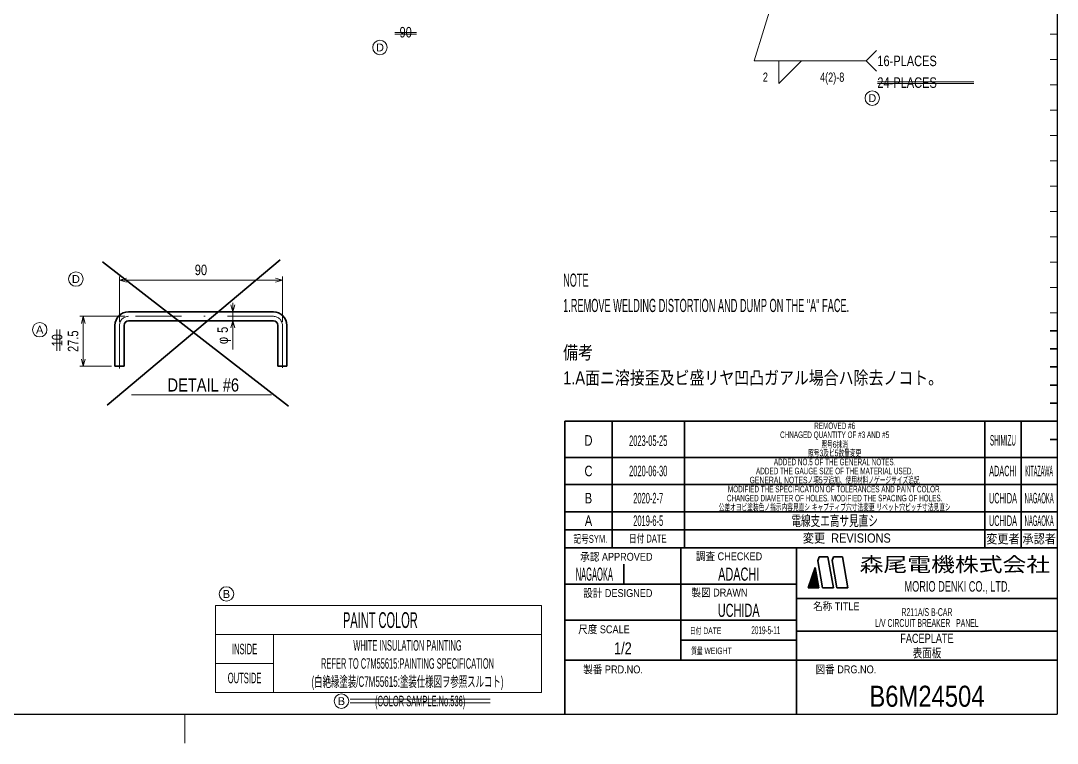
# Model space of a CAD drawing. Header units: millimetres. Extents: x 10 to 832, y 7 to 590.
# Drawn here: x 545.2 to 831.5, y 7 to 206.7 of the extents above; entities that cross this region are included whole.
import ezdxf
from ezdxf.enums import TextEntityAlignment as Align

# ---------------------------------------------------------------- set-up
doc = ezdxf.new("R2010")
doc.units = ezdxf.units.MM
doc.linetypes.add('DASHDOT', pattern=[25.3, 12.7, -6.3, 0, -6.3])
for name, color, linetype in [('GR1_05', 7, 'Continuous'), ('GR1_16', 7, 'Continuous'), ('図面枠B6M', 7, 'Continuous'), ('表題、部品表_01', 7, 'Continuous'), ('表題、部品表_Layer1', 7, 'Continuous')]:
    doc.layers.add(name, color=color, linetype=linetype)
doc.styles.add('HG丸ｺﾞｼｯｸM-PRO', font='')
doc.styles.get('HG丸ｺﾞｼｯｸM-PRO').set_extended_font_data('HG丸ｺﾞｼｯｸM-PRO')

# ---------------------------------------------------------------- blocks, each defined once
blk = doc.blocks.new('BLKF023')
at = {"layer": '図面枠B6M', "color": 2, "linetype": 'Continuous', "lineweight": 25}
for p in [(831.5, 584), (9.5, 15)]:
    blk.add_line(p, (831.5, 15), dxfattribs=at)
at = {"layer": '図面枠B6M', "color": 4, "linetype": 'Continuous', "lineweight": 13}
for p, q in [((829.5, 203), (831.5, 203)), ((829.5, 196), (831.5, 196)), ((829.5, 189), (831.5, 189)), ((829.5, 182), (831.5, 182)), ((829.5, 175), (831.5, 175)), ((829.5, 168), (831.5, 168)), ((829.5, 161), (831.5, 161)), ((829.5, 154), (831.5, 154)), ((829.5, 147), (831.5, 147)), ((829.5, 140), (831.5, 140)), ((829.5, 133), (831.5, 133)), ((829.5, 126), (831.5, 126)), ((590.5, 7), (590.5, 15))]:
    blk.add_line(p, q, dxfattribs=at)
at = {"layer": '図面枠B6M', "color": 3, "linetype": 'Continuous', "lineweight": 35}
for p, q in [((831.5, 121), (829.5, 121)), ((831.5, 116), (829.5, 116)), ((831.5, 111), (829.5, 111)), ((831.5, 106), (829.5, 106)), ((831.5, 101), (829.5, 101)), ((695.5, 96), (695.5, 15)), ((695.5, 96), (831.5, 96)), ((708.5, 96), (708.5, 61)), ((728.5, 61), (728.5, 96)), ((811.5, 96), (811.5, 61)), ((821.5, 96), (821.5, 61)), ((831.5, 96), (829.5, 96)), ((831.5, 91), (829.5, 91)), ((695.5, 86), (831.5, 86)), ((695.5, 78.5), (831.5, 78.5)), ((695.5, 71), (831.5, 71)), ((695.5, 66), (831.5, 66)), ((695.5, 61), (831.5, 61)), ((727.5, 61), (727.5, 30)), ((759.5, 61), (759.5, 15)), ((765.34, 57.4), (765.73, 58.5)), ((766.64, 50), (765.34, 57.4)), ((765.73, 58.5), (768.14, 58.5)), ((769.64, 50), (768.14, 58.5)), ((769.68, 58.5), (769.32, 57.51)), ((770.64, 50), (769.32, 57.51)), ((769.68, 58.5), (772.14, 58.5)), ((773.64, 50), (772.14, 58.5)), ((711.73, 56.5), (711.73, 51)), ((762.64, 50), (764.66, 55.55)), ((763.93, 53.53), (764.85, 54.46)), ((764.01, 53.75), (764.83, 54.58)), ((764.09, 53.97), (764.81, 54.7)), ((764.17, 54.19), (764.79, 54.82)), ((764.25, 54.42), (764.77, 54.94)), ((764.33, 54.64), (764.75, 55.06)), ((764.41, 54.86), (764.73, 55.18)), ((764.49, 55.08), (764.71, 55.3)), ((764.57, 55.31), (764.68, 55.42)), ((764.65, 55.53), (764.66, 55.54)), ((765.64, 50), (764.66, 55.55)), ((762.66, 50), (765.19, 52.53)), ((762.71, 50.19), (765.17, 52.65)), ((762.79, 50.41), (765.15, 52.77)), ((762.8, 50), (765.21, 52.41)), ((762.87, 50.64), (765.13, 52.89)), ((762.94, 50), (765.24, 52.29)), ((762.95, 50.86), (765.11, 53.01)), ((763.04, 51.08), (765.09, 53.13)), ((763.08, 50), (765.26, 52.17)), ((763.12, 51.3), (765.07, 53.25)), ((763.2, 51.53), (765.05, 53.37)), ((763.22, 50), (765.28, 52.05)), ((763.28, 51.75), (765.02, 53.49)), ((763.36, 51.97), (765, 53.61)), ((763.36, 50), (765.3, 51.93)), ((763.44, 52.19), (764.98, 53.73)), ((763.51, 50), (765.32, 51.81)), ((763.52, 52.42), (764.96, 53.86)), ((763.6, 52.64), (764.94, 53.98)), ((763.65, 50), (765.34, 51.69)), ((763.68, 52.86), (764.92, 54.1)), ((763.76, 53.08), (764.9, 54.22)), ((763.79, 50), (765.36, 51.57)), ((763.84, 53.31), (764.88, 54.34)), ((695.5, 51), (759.5, 51)), ((762.64, 50), (765.64, 50)), ((763.93, 50), (765.38, 51.45)), ((764.07, 50), (765.41, 51.33)), ((764.21, 50), (765.43, 51.21)), ((764.35, 50), (765.45, 51.09)), ((764.5, 50), (765.47, 50.97)), ((764.64, 50), (765.49, 50.85)), ((764.78, 50), (765.51, 50.73)), ((764.92, 50), (765.53, 50.61)), ((765.06, 50), (765.55, 50.49)), ((765.2, 50), (765.58, 50.37)), ((765.34, 50), (765.6, 50.25)), ((765.49, 50), (765.62, 50.13)), ((765.63, 50), (765.64, 50.01)), ((766.64, 50), (769.64, 50)), ((770.64, 50), (773.64, 50)), ((759.5, 47), (831.5, 47)), ((695.5, 41), (759.5, 41)), ((759.5, 38), (831.5, 38)), ((727.5, 35.5), (759.5, 35.5)), ((695.5, 30), (831.5, 30))]:
    blk.add_line(p, q, dxfattribs=at)
at = {"layer": '図面枠B6M', "color": 4, "linetype": 'Continuous', "lineweight": 13, "style": 'HG丸ｺﾞｼｯｸM-PRO'}
for s, height, width, p in [('記号SYM.', 2.182, 0.69227, (702.53, 63.49)), ('日付 DATE', 2.182, 0.692507, (718.37, 63.58)), ('変更  REVISIONS', 2.5455, 0.887352, (773.35, 63.72)), ('変更者', 2.545, 0.887717, (816.5, 63.5)), ('承認者', 2.545, 0.887717, (826.5, 63.5)), ('承認 APPROVED', 2.1818, 0.863151, (709.71, 58.54)), ('調査 CHECKED', 2.182, 0.863174, (740.84, 58.67)), ('設計 DESIGNED', 2.1818, 0.862613, (710.11, 48.51)), ('製図 DRAWN', 2.182, 0.863099, (738.2, 48.65)), ('名称 TITLE', 2.182, 0.862489, (770.47, 44.87)), ('尺度 SCALE', 2.182, 0.862581, (706.28, 38.49)), ('日付 DATE', 1.818, 0.618255, (734.38, 38.09)), ('質量 WEIGHT', 1.818, 0.618812, (735.96, 32.55)), ('製番 PRD.NO.', 2.182, 0.863299, (708.79, 27.41)), ('図番 DRG.NO.', 2.182, 0.863083, (773.12, 27.42))]:
    blk.add_text(s, height=height, dxfattribs=dict(at, width=width)).set_placement(p, align=Align.MIDDLE_CENTER)
at = {"layer": '図面枠B6M', "color": 2, "linetype": 'Continuous', "lineweight": 25, "style": 'HG丸ｺﾞｼｯｸM-PRO', "width": 1.206081}
blk.add_text('森尾電機株式会社', height=4, dxfattribs=at).set_placement((803.22, 56.43), align=Align.MIDDLE_CENTER)
at = {"layer": '図面枠B6M', "color": 3, "linetype": 'Continuous', "lineweight": 35, "style": 'HG丸ｺﾞｼｯｸM-PRO', "width": 0.652197}
blk.add_text('MORIO DENKI CO., LTD.', height=2.9091, dxfattribs=at).set_placement((803.88, 50.36), align=Align.MIDDLE_CENTER)
blk = doc.blocks.new('BLKF024')
at = {"layer": '図面枠B6M', "color": 3, "linetype": 'Continuous', "lineweight": 35, "style": 'HG丸ｺﾞｼｯｸM-PRO'}
for s, height, width, p in [('C', 2.91, 0.782198, (702, 82.25)), ('2020-06-30', 2.909, 0.488281, (718.5, 82.25)), ('ADDED NO.5 OF THE GENERAL NOTES.', 1.8182, 0.577833, (770, 84.75)), ('ADACHI', 2.909, 0.415454, (816.5, 82.25)), (' KITAZAWA ', 2.909, 0.308433, (826.5, 82.25)), ('MODIFIED THE SPECIFICATION OF TOLERANCES AND PAINT COLOR.', 1.8182, 0.578204, (770, 77.25)), ('B', 2.91, 0.78204, (702, 74.75)), ('2020-2-7', 2.909, 0.488281, (718.5, 74.75)), ('UCHIDA', 2.909, 0.415827, (816.5, 74.75)), ('NAGAOKA', 2.909, 0.334453, (826.5, 74.75)), ('A', 2.91, 0.782973, (702, 68.5)), ('2019-6-5', 2.909, 0.488281, (718.5, 68.5)), ('電線支エ高サ見直シ', 2.909, 0.651535, (770, 68.5)), ('UCHIDA', 2.909, 0.415827, (816.5, 68.5)), ('NAGAOKA', 2.909, 0.334453, (826.5, 68.5)), ('NAGAOKA', 3.636, 0.414524, (703.61, 53.75)), ('ADACHI', 3.636, 0.619335, (743.5, 53.75)), ('UCHIDA', 3.636, 0.61989, (743.5, 43.75)), ('R211A/S B-CAR', 2.1818, 0.521847, (795.5, 43.25)), ('L/V CIRCUIT BREAKER\u3000PANEL', 2.1818, 0.522183, (795.5, 40.25)), ('2019-5-11', 2.182, 0.482367, (751, 38.25)), ('FACEPLATE', 2.545, 0.742255, (795.5, 36)), ('1/2', 3.273, 0.80628, (711.5, 33.25)), ('B6M24504', 5.818, 0.845653, (795.5, 20))]:
    blk.add_text(s, height=height, dxfattribs=dict(at, width=width)).set_placement(p, align=Align.MIDDLE_CENTER)
blk = doc.blocks.new('BLKF061')
at = {"layer": 'GR1_05', "color": 3, "linetype": 'Continuous', "lineweight": 35}
for p, q in [((574.94, 126.25), (614.94, 126.25)), ((614.94, 123.75), (574.94, 123.75)), ((571.19, 111.25), (571.19, 122.5)), ((573.69, 111.25), (573.69, 122.5)), ((616.19, 111.25), (616.19, 122.5)), ((618.69, 122.5), (618.69, 111.25)), ((573.69, 111.25), (571.19, 111.25)), ((618.69, 111.25), (616.19, 111.25))]:
    blk.add_line(p, q, dxfattribs=at)
at = {"layer": 'GR1_05', "color": 4, "linetype": 'DASHDOT', "lineweight": 13}
for p, q in [((614.94, 125), (574.94, 125)), ((572.44, 122.5), (572.44, 110.62)), ((617.44, 122.5), (617.44, 110.8))]:
    blk.add_line(p, q, dxfattribs=at)
at = {"layer": 'GR1_05', "color": 3, "linetype": 'Continuous', "lineweight": 35}
for centre, radius, start, end in [((574.94, 122.5), 3.75, 90, 180), ((614.94, 122.5), 3.75, 0, 90), ((574.94, 122.5), 1.25, 90, 180), ((614.94, 122.5), 1.25, 0, 90)]:
    blk.add_arc(centre, radius, start, end, dxfattribs=at)
at = {"layer": 'GR1_05', "color": 4, "linetype": 'DASHDOT', "lineweight": 13}
for centre, start, end in [((574.94, 122.5), 90, 180), ((614.94, 122.5), 0, 90)]:
    blk.add_arc(centre, 2.5, start, end, dxfattribs=at)
blk = doc.blocks.new('FXTIP_ARROW_S')
at = {"color": 0, "linetype": 'Continuous', "lineweight": -2}
for q in [(-1, 0), (-0.97, 0.26), (-0.97, -0.26)]:
    blk.add_line((0, 0), q, dxfattribs=at)
blk = doc.blocks.new('FXTIP_ARROW_E')
at = {"color": 0, "linetype": 'Continuous', "lineweight": -2}
for q in [(-1, 0), (-0.97, 0.26), (-0.97, -0.26)]:
    blk.add_line((0, 0), q, dxfattribs=at)
blk = doc.blocks.new('BLKF074')
at = {"layer": 'GR1_05', "color": 4, "linetype": 'Continuous', "lineweight": 13}
blk.add_circle((550.39, 121.3), 2, dxfattribs=at)
at = {"layer": 'GR1_05', "color": 4, "linetype": 'Continuous', "lineweight": 13, "style": 'HG丸ｺﾞｼｯｸM-PRO', "width": 1.042301}
blk.add_text('A', height=2.18, dxfattribs=at).set_placement((550.39, 121.3), align=Align.MIDDLE_CENTER)
blk = doc.blocks.new('BLKF078')
at = {"layer": '表題、部品表_Layer1', "color": 4, "linetype": 'Continuous', "lineweight": 13}
blk.add_circle((601.99, 48.26), 2, dxfattribs=at)
at = {"layer": '表題、部品表_Layer1', "color": 4, "linetype": 'Continuous', "lineweight": 13, "style": 'HG丸ｺﾞｼｯｸM-PRO', "width": 1.04272}
blk.add_text('B', height=2.18, dxfattribs=at).set_placement((601.99, 48.26), align=Align.MIDDLE_CENTER)
blk = doc.blocks.new('BLKF079')
at = {"layer": '表題、部品表_Layer1', "color": 4, "linetype": 'Continuous', "lineweight": 13}
blk.add_circle((633.75, 18.65), 2, dxfattribs=at)
at = {"layer": '表題、部品表_Layer1', "color": 4, "linetype": 'Continuous', "lineweight": 13, "style": 'HG丸ｺﾞｼｯｸM-PRO', "width": 1.04272}
blk.add_text('B', height=2.18, dxfattribs=at).set_placement((633.75, 18.65), align=Align.MIDDLE_CENTER)
blk = doc.blocks.new('BLKF081')
at = {"layer": '表題、部品表_01', "color": 3, "linetype": 'Continuous', "lineweight": 13}
for p, q in [((689, 45.05), (599, 45.05)), ((599, 45.05), (599, 21.05)), ((689, 21.05), (689, 45.05)), ((599, 37.05), (689, 37.05)), ((615, 37.05), (615, 21.05)), ((599, 29.05), (615, 29.05)), ((599, 21.05), (689, 21.05))]:
    blk.add_line(p, q, dxfattribs=at)
at = {"layer": '表題、部品表_01', "color": 3, "linetype": 'Continuous', "lineweight": 13, "style": 'HG丸ｺﾞｼｯｸM-PRO'}
for s, height, width, p in [('PAINT COLOR', 4.3636, 0.522273, (644.5, 41.05)), ('INSIDE', 2.909, 0.521235, (607, 33.05)), ('OUTSIDE', 2.909, 0.521235, (607, 25.05))]:
    blk.add_text(s, height=height, dxfattribs=dict(at, width=width)).set_placement(p, align=Align.MIDDLE_CENTER)
blk = doc.blocks.new('BLKF080')
at = {"layer": '表題、部品表_01', "color": 3, "linetype": 'Continuous', "lineweight": 13}
blk.add_blockref('BLKF081', (0, 0), dxfattribs=at)
at = {"layer": '表題、部品表_01', "color": 3, "linetype": 'Continuous', "lineweight": 13, "style": 'HG丸ｺﾞｼｯｸM-PRO'}
for s, width, p in [('WHITE INSULATION PAINTING', 0.464685, (652, 34.05)), ('REFER TO C7M55615:PAINTING SPECIFICATION', 0.464716, (652, 29.05)), ('(白絶縁塗装/C7M55615:塗装仕様図ヲ参照スルコト)', 0.570008, (652, 24.05))]:
    blk.add_text(s, height=2.9091, dxfattribs=dict(at, width=width)).set_placement(p, align=Align.MIDDLE_CENTER)
blk = doc.blocks.new('BLKF112')
at = {"layer": 'GR1_05', "color": 4, "linetype": 'Continuous', "lineweight": 13}
blk.add_circle((644.39, 199.3), 2, dxfattribs=at)
at = {"layer": 'GR1_05', "color": 4, "linetype": 'Continuous', "lineweight": 13, "style": 'HG丸ｺﾞｼｯｸM-PRO', "width": 1.042833}
blk.add_text('D', height=2.18, dxfattribs=at).set_placement((644.39, 199.3), align=Align.MIDDLE_CENTER)
blk = doc.blocks.new('BLKF116')
at = {"layer": 'GR1_05', "color": 4, "linetype": 'Continuous', "lineweight": 13}
blk.add_circle((780.39, 185.3), 2, dxfattribs=at)
at = {"layer": 'GR1_05', "color": 4, "linetype": 'Continuous', "lineweight": 13, "style": 'HG丸ｺﾞｼｯｸM-PRO', "width": 1.042833}
blk.add_text('D', height=2.18, dxfattribs=at).set_placement((780.39, 185.3), align=Align.MIDDLE_CENTER)
blk = doc.blocks.new('BLKF120')
at = {"layer": 'GR1_05', "color": 4, "linetype": 'Continuous', "lineweight": 13}
blk.add_circle((560.39, 135.3), 2, dxfattribs=at)
at = {"layer": 'GR1_05', "color": 4, "linetype": 'Continuous', "lineweight": 13, "style": 'HG丸ｺﾞｼｯｸM-PRO', "width": 1.042833}
blk.add_text('D', height=2.18, dxfattribs=at).set_placement((560.39, 135.3), align=Align.MIDDLE_CENTER)

msp = doc.modelspace()

# ---------------------------------------------------------------- linework, layer by layer
at = {"layer": 'GR1_05', "color": 7, "linetype": 'Continuous', "lineweight": 13}
for p, q in [((648.54, 203.44), (654.46, 203.44)), ((648.54, 202.94), (654.46, 202.94)), ((781.8, 189.84), (808.44, 189.84)), ((781.8, 189.34), (808.44, 189.34))]:
    msp.add_line(p, q, dxfattribs=at)
at = {"layer": 'GR1_05', "color": 2, "linetype": 'Continuous', "lineweight": 35}
for p, q in [((616.85, 140.58), (569.07, 100.4)), ((567.77, 140.03), (619.15, 100.21))]:
    msp.add_line(p, q, dxfattribs=at)
at = {"layer": 'GR1_05', "color": 4, "linetype": 'Continuous', "lineweight": 13}
for p, q in [((572.44, 123.5), (572.44, 136)), ((572.44, 135), (617.44, 135)), ((617.44, 123.5), (617.44, 136)), ((603.76, 126.25), (603.76, 128.75)), ((603.76, 123.75), (603.76, 126.25)), ((573.94, 125), (561.44, 125)), ((562.44, 111.25), (562.44, 125)), ((603.76, 115.83), (603.76, 123.75)), ((555.12, 115.44), (555.12, 121.36)), ((555.92, 115.44), (555.92, 121.36)), ((570.19, 111.25), (561.44, 111.25)), ((575.74, 103.33), (614.47, 103.33))]:
    msp.add_line(p, q, dxfattribs=at)
at = {"layer": 'GR1_16', "color": 4, "linetype": 'Continuous', "lineweight": 13}
for p, q in [((759.26, 233.13), (747.78, 195.59)), ((781.55, 198.46), (778.68, 195.59)), ((747.78, 195.59), (778.68, 195.59)), ((754.58, 195.59), (754.58, 189.34)), ((754.58, 189.34), (760.83, 195.59)), ((781.55, 192.73), (778.68, 195.59))]:
    msp.add_line(p, q, dxfattribs=at)
at = {"layer": '表題、部品表_Layer1', "color": 4, "linetype": 'Continuous', "lineweight": 13}
for p, q in [((636.18, 19.17), (674.82, 19.17)), ((636.18, 18.17), (674.82, 18.17))]:
    msp.add_line(p, q, dxfattribs=at)

# ---------------------------------------------------------------- block references
at = {"layer": 'GR1_05', "color": 4, "linetype": 'Continuous', "lineweight": 13}
for name in ['BLKF112', 'BLKF116', 'BLKF120', 'BLKF074']:
    msp.add_blockref(name, (0, 0), dxfattribs=at)
at = {"layer": 'GR1_05', "color": 4, "linetype": 'Continuous', "lineweight": 13, "xscale": 2, "yscale": 2}
for name, p, rotation in [('FXTIP_ARROW_S', (572.44, 135), 180), ('FXTIP_ARROW_E', (617.44, 135), 360), ('FXTIP_ARROW_S', (603.76, 126.25), 270), ('FXTIP_ARROW_E', (562.44, 125), 90), ('FXTIP_ARROW_E', (603.76, 123.75), 90), ('FXTIP_ARROW_S', (562.44, 111.25), 270)]:
    msp.add_blockref(name, p, dxfattribs=dict(at, rotation=rotation))
at = {"layer": 'GR1_05', "color": 3, "linetype": 'Continuous', "lineweight": 35}
msp.add_blockref('BLKF061', (0, 0), dxfattribs=at)
at = {"layer": '図面枠B6M', "color": 4, "linetype": 'Continuous', "lineweight": 13}
msp.add_blockref('BLKF023', (0, 0), dxfattribs=at)
at = {"layer": '図面枠B6M', "color": 3, "linetype": 'Continuous', "lineweight": 35}
msp.add_blockref('BLKF024', (0, 0), dxfattribs=at)
at = {"layer": '表題、部品表_01', "color": 3, "linetype": 'Continuous', "lineweight": 13}
msp.add_blockref('BLKF080', (0, 0), dxfattribs=at)
at = {"layer": '表題、部品表_Layer1', "color": 4, "linetype": 'Continuous', "lineweight": 13}
for name in ['BLKF078', 'BLKF079']:
    msp.add_blockref(name, (0, 0), dxfattribs=at)

# ---------------------------------------------------------------- texts
at = {"layer": 'GR1_05', "color": 254, "linetype": 'Continuous', "lineweight": 35, "style": 'HG丸ｺﾞｼｯｸM-PRO', "width": 0.784542}
msp.add_text('90', height=2.909, rotation=0, dxfattribs=at).set_placement((651.5, 201.19), align=Align.BOTTOM_CENTER)
at = {"layer": 'GR1_05', "color": 3, "linetype": 'Continuous', "lineweight": 35, "style": 'HG丸ｺﾞｼｯｸM-PRO', "width": 0.782951}
msp.add_text('24-PLACES', height=2.909, dxfattribs=at).set_placement((781.8, 189.59), align=Align.MIDDLE_LEFT)
at = {"layer": 'GR1_05', "color": 3, "linetype": 'Continuous', "lineweight": 35, "style": 'HG丸ｺﾞｼｯｸM-PRO'}
for s, height, rotation, width, p in [('90', 2.909, 0, 0.784542, (594.94, 135.5)), ('27.5', 2.909, 90, 0.784749, (561.94, 118.12)), ('5', 2.91, 90, 0.784542, (603.26, 121.27)), ('10', 2.909, 90, 0.784542, (557.52, 118.4)), ('φ', 2.91, 90, 0.781842, (603.26, 118.31))]:
    msp.add_text(s, height=height, rotation=rotation, dxfattribs=dict(at, width=width)).set_placement(p, align=Align.BOTTOM_CENTER)
at = {"layer": 'GR1_05', "color": 3, "linetype": 'Continuous', "lineweight": 35, "style": 'HG丸ｺﾞｼｯｸM-PRO', "width": 0.830402}
msp.add_text('DETAIL #6', height=3.636, dxfattribs=at).set_placement((595.59, 106.03), align=Align.MIDDLE_CENTER)
at = {"layer": 'GR1_16', "color": 3, "linetype": 'Continuous', "lineweight": 35, "style": 'HG丸ｺﾞｼｯｸM-PRO', "width": 0.782951}
msp.add_text('16-PLACES', height=2.909, dxfattribs=at).set_placement((781.8, 195.59), align=Align.MIDDLE_LEFT)
at = {"layer": 'GR1_16', "color": 3, "linetype": 'Continuous', "lineweight": 35, "style": 'HG丸ｺﾞｼｯｸM-PRO'}
for s, height, width, p in [('2', 2.55, 0.740651, (750.86, 191.09)), ('4(2)-8', 2.545, 0.739781, (769.32, 191.09))]:
    msp.add_text(s, height=height, dxfattribs=dict(at, width=width)).set_placement(p, align=Align.MIDDLE_CENTER)
at = {"layer": '図面枠B6M', "color": 3, "linetype": 'Continuous', "lineweight": 35, "style": 'HG丸ｺﾞｼｯｸM-PRO'}
for s, height, width, p in [('REMOVED #6', 1.818, 0.578072, (770, 94.74)), ('D', 2.91, 0.784656, (702, 90.7)), ('2023-05-25', 2.909, 0.488281, (718.5, 90.61)), ('CHNAGED QUANTITY OF #3 AND #5', 1.8182, 0.577578, (770, 92.26)), ('SHIMIZU', 2.909, 0.359252, (816.5, 90.75)), ('照号6抹消', 1.818, 0.619114, (770, 89.59)), ('照号3及ビ5数量変更', 1.818, 0.619114, (770, 87.23)), ('ADDED THE GAUGE SIZE OF THE MATERIAL USED.', 1.8182, 0.578029, (770, 82.25)), ('GENERAL NOTESノ項5ヲ追加、使用材料ノゲージサイズ追記', 1.8182, 0.619037, (770, 79.75)), ('CHANGED DIAMETER OF HOLES. MODIFIED THE SPACING OF HOLES.', 1.8182, 0.57814, (770, 74.75)), ('公差オヨビ塗装色ノ指示内容見直シ キャプティブ穴寸法変更 リベット穴ピッチ寸法見直シ', 1.8182, 0.618863, (770, 72.25)), ('表面板', 2.545, 0.741121, (795.5, 32))]:
    msp.add_text(s, height=height, dxfattribs=dict(at, width=width)).set_placement(p, align=Align.MIDDLE_CENTER)
at = {"layer": '表題、部品表_01', "color": 3, "linetype": 'Continuous', "lineweight": 35, "style": 'HG丸ｺﾞｼｯｸM-PRO'}
for s, height, width, p in [('NOTE', 3.636, 0.521195, (695, 135)), ('1.REMOVE WELDING DISTORTION AND DUMP ON THE "A" FACE.', 3.6364, 0.522399, (695, 128)), ('備考', 3.636, 0.830707, (695, 115)), ('1.A面ニ溶接歪及ビ盛リヤ凹凸ガアル場合ハ除去ノコト。', 3.6364, 0.830674, (695, 108))]:
    msp.add_text(s, height=height, dxfattribs=dict(at, width=width)).set_placement(p, align=Align.MIDDLE_LEFT)
at = {"layer": '表題、部品表_Layer1', "color": 3, "linetype": 'Continuous', "lineweight": 13, "style": 'HG丸ｺﾞｼｯｸM-PRO', "width": 0.488473}
msp.add_text('(COLOR SAMPLE:No.536)', height=2.9091, dxfattribs=at).set_placement((655.5, 18.67), align=Align.MIDDLE_CENTER)

doc.saveas('drawing.dxf')
